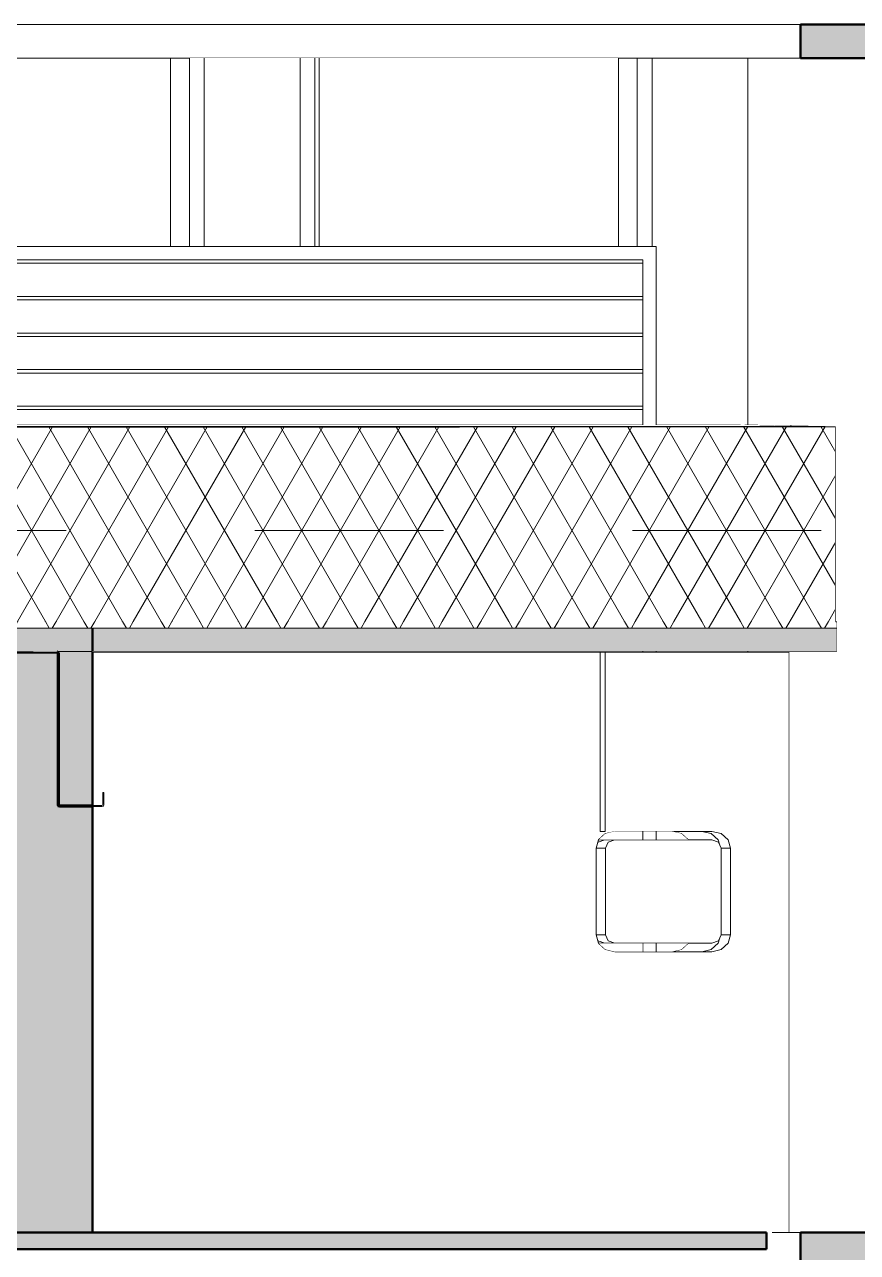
# Model space of a CAD drawing. Header units: millimetres. Extents: x -46169 to 153589, y -86316 to 18123.
# Drawn here: x 111425 to 112670, y -71850 to -70013 of the extents above; entities that cross this region are included whole.
import ezdxf

# ---------------------------------------------------------------- set-up
doc = ezdxf.new("R2010")
doc.units = ezdxf.units.MM
doc.header["$MEASUREMENT"] = 0
for name, pattern in [('Dashed', [2822.222233, 1411.111116, -1411.111116]), ('Hidden Line', [55, 45, -10]), ('Wipeout_Contour', [1000, 0, -1000])]:
    doc.linetypes.add(name, pattern=pattern)
for name, color, linetype, lineweight, true_color in [('0_Pen_No__105', 7, 'Continuous', 15, 0xa6a6a6), ('A-20-M_Roof_Pen_No__53', 7, 'Continuous', 35, 0x444444), ('New_A-20-M_Ceiling_Pen_No__107', 7, 'Continuous', 15, 0xa6a6a6), ('New_A-20-M_Ceiling_Pen_No__27', 7, 'Continuous', 50, 0x2a2a2a), ('New_A-20-M_Ceiling_Pen_No__29', 7, 'Continuous', 50, 0x2a2a2a), ('New_A-20-M_Roof_Pen_No__147', 7, 'Continuous', 0, 0x606060), ('New_A-20-M_Roof_Pen_No__149', 7, 'Continuous', 0, 0x2a2a2a), ('New_A-20-M_Roof_Pen_No__81', 7, 'Continuous', 20, 0x6a6a6a), ('New_A-25-M_Curtain_Wall_Pen_No__144', 7, 'Continuous', 0, 0xc8c8c8), ('New_A-25-M_Curtain_Wall_Pen_No__165', 7, 'Continuous', 0, 0x006060), ('New_A-25-M_Curtain_Wall_Pen_No__27', 7, 'Continuous', 50, 0x2a2a2a)]:
    doc.layers.add(name, color=color, linetype=linetype, lineweight=lineweight, true_color=true_color)
for name, color, linetype in [('A-20-M_Roof', 7, 'Continuous'), ('A-25-M_Wall_Int', 7, 'Continuous'), ('A-35-M_FFE_Sanitary', 7, 'Continuous'), ('New_A-20-M_Ceiling', 7, 'Continuous'), ('New_A-20-M_Roof', 7, 'Continuous'), ('New_A-25-M_Curtain_Wall', 7, 'Continuous'), ('New_A-25-M_Wall_Int', 7, 'Continuous')]:
    doc.layers.add(name, color=color, linetype=linetype)
for name, color, linetype, lineweight in [('A-20-M_Roof_Pen_No__85', 8, 'Continuous', 20), ('A-20-M_Roof_Pen_No__93', 8, 'Continuous', 13), ('A-25-M_Wall_Int_Pen_No__87', 8, 'Continuous', 20), ('A-35-M_FFE_Sanitary_Pen_No__87', 8, 'Continuous', 20), ('A-35-M_FFE_Sanitary_Pen_No__92', 8, 'Continuous', 13), ('New_A-20-M_Ceiling_Pen_No__87', 8, 'Continuous', 20), ('New_A-20-M_Ceiling_Pen_No__89', 8, 'Continuous', 20), ('New_A-20-M_Roof_Pen_No__193', 7, 'Continuous', 18), ('New_A-20-M_Roof_Pen_No__195', 7, 'Continuous', 35), ('New_A-20-M_Roof_Pen_No__4', 7, 'Continuous', 20), ('New_A-20-M_Roof_Pen_No__85', 8, 'Continuous', 20), ('New_A-25-M_Curtain_Wall_Pen_No__1', 7, 'Continuous', 13), ('New_A-25-M_Curtain_Wall_Pen_No__4', 7, 'Continuous', 20), ('New_A-25-M_Wall_Int_Pen_No__87', 8, 'Continuous', 20)]:
    doc.layers.add(name, color=color, linetype=linetype, lineweight=lineweight)
pattern_1 = [(60, (95125.177, -82919.756), (-43.30127, 25), []), (120, (95125.177, -82919.756), (43.30127, 25), [])]

# ---------------------------------------------------------------- blocks, each defined once
blk = doc.blocks.new('Section Elem_1_1', base_point=(95125.2, -82919.8))
at = {"layer": 'New_A-25-M_Wall_Int_Pen_No__87', "linetype": 'Continuous'}
blk.add_line((112568.5, -71819.8), (112568.5, -70951.7), dxfattribs=at)
at = {"color": 254, "linetype": 'Wipeout_Contour', "lineweight": 0, "ltscale": 2777034.626756697}
blk.add_wipeout([(111438.3, -70951.7), (111438.3, -70952.3), (111473.2, -70952.3), (111474.3, -70952.7), (111474.7, -70953.8), (111474.7, -71179.8), (111475.6, -71181.9), (111477.7, -71182.8), (111540.7, -71182.8), (111542.9, -71181.9), (111543.7, -71179.8), (111543.7, -71161.8), (111542.2, -71161.8), (111542.2, -71179.8), (111541.8, -71180.8), (111540.7, -71181.3), (111477.7, -71181.3), (111476.7, -71180.8), (111476.2, -71179.8), (111476.2, -70953.8), (111475.4, -70951.7)], dxfattribs=at).dxf.layer = 'New_A-25-M_Wall_Int'
at = {"color": 254, "linetype": 'Wipeout_Contour', "lineweight": 0, "ltscale": 531596.075662}
blk.add_wipeout([(112285.8, -70951.7), (112285.8, -71219.8), (112293.4, -71219.8), (112293.4, -70951.7)], dxfattribs=at).dxf.layer = 'New_A-25-M_Wall_Int'
at = {"color": 254, "linetype": 'Wipeout_Contour', "lineweight": 0, "ltscale": 532065.997542}
blk.add_wipeout([(112279.7, -71244.8), (112279.7, -71374.8), (112293.7, -71374.8), (112293.7, -71244.8)], dxfattribs=at).dxf.layer = 'New_A-25-M_Wall_Int'
at = {"layer": 'New_A-25-M_Wall_Int_Pen_No__87', "linetype": 'Continuous'}
for p, q in [((111438.3, -70951.7), (111438.3, -70952.3)), ((111438.3, -70951.7), (111475.4, -70951.7)), ((112285.8, -70951.7), (111526.5, -70951.7)), ((112293.4, -70951.7), (112285.8, -70951.7)), ((112285.8, -71219.8), (112285.8, -70951.7)), ((112568.5, -70951.7), (112293.4, -70951.7)), ((112293.4, -71219.8), (112293.4, -70951.7)), ((111542.2, -71179.8), (111542.2, -71161.8)), ((111542.2, -71161.8), (111543.7, -71161.8)), ((111543.7, -71161.8), (111543.7, -71179.8)), ((111526.5, -71181.3), (111540.7, -71181.3)), ((111526.5, -71182.8), (111540.7, -71182.8)), ((111540.7, -71181.3), (111541.8, -71180.8)), ((111542.9, -71181.9), (111540.7, -71182.8)), ((111541.8, -71180.8), (111542.2, -71179.8)), ((111543.7, -71179.8), (111542.9, -71181.9)), ((112285.8, -71219.8), (112293.4, -71219.8))]:
    blk.add_line(p, q, dxfattribs=at)
at = {"color": 254, "linetype": 'Wipeout_Contour', "lineweight": 0, "ltscale": 398920.536904}
blk.add_wipeout([(112281.5, -71238.7), (112282.8, -71235.9), (112282.4, -71235.9)], dxfattribs=at).dxf.layer = 'New_A-25-M_Wall_Int'
at = {"color": 254, "linetype": 'Wipeout_Contour', "lineweight": 0, "ltscale": 399155.622886}
blk.add_wipeout([(112281.5, -71380.8), (112282.4, -71383.6), (112282.8, -71383.6)], dxfattribs=at).dxf.layer = 'New_A-25-M_Wall_Int'
at = {"color": 254, "linetype": 'Wipeout_Contour', "lineweight": 0, "ltscale": 665271.661013}
blk.add_wipeout([(112279.7, -71374.8), (112281.5, -71380.8), (112282.8, -71383.6), (112297.8, -71383.6), (112293.7, -71374.8)], dxfattribs=at).dxf.layer = 'New_A-25-M_Wall_Int'
at = {"color": 254, "linetype": 'Wipeout_Contour', "lineweight": 0, "ltscale": 1597146.270236155}
blk.add_wipeout([(112293.7, -71244.8), (112293.7, -71374.8), (112297.8, -71383.6), (112307.7, -71387.3), (112452.9, -71387.3), (112462.8, -71383.6), (112466.9, -71374.8), (112466.9, -71244.8), (112462.8, -71235.9), (112452.9, -71232.3), (112307.7, -71232.3), (112297.8, -71235.9)], dxfattribs=at).dxf.layer = 'New_A-25-M_Wall_Int'
at = {"color": 254, "linetype": 'Wipeout_Contour', "lineweight": 0, "ltscale": 664897.533357}
blk.add_wipeout([(112279.7, -71244.8), (112293.7, -71244.8), (112297.8, -71235.9), (112282.8, -71235.9), (112281.5, -71238.7)], dxfattribs=at).dxf.layer = 'New_A-25-M_Wall_Int'
at = {"color": 254, "linetype": 'Wipeout_Contour', "lineweight": 0, "ltscale": 532491.538343}
blk.add_wipeout([(112452.9, -71232.3), (112462.8, -71235.9), (112464.1, -71238.7), (112462.2, -71232.3)], dxfattribs=at).dxf.layer = 'New_A-25-M_Wall_Int'
at = {"color": 254, "linetype": 'Wipeout_Contour', "lineweight": 0, "ltscale": 532224.375599}
blk.add_wipeout([(112282.4, -71383.6), (112283.5, -71387.3), (112292.7, -71387.3), (112282.8, -71383.6)], dxfattribs=at).dxf.layer = 'New_A-25-M_Wall_Int'
at = {"color": 254, "linetype": 'Wipeout_Contour', "lineweight": 0, "ltscale": 532713.906147}
blk.add_wipeout([(112407, -71396.4), (112393.1, -71399.8), (112438, -71399.8), (112451.9, -71396.4)], dxfattribs=at).dxf.layer = 'New_A-25-M_Wall_Int'
at = {"color": 254, "linetype": 'Wipeout_Contour', "lineweight": 0, "ltscale": 531899.844358}
blk.add_wipeout([(112283.5, -71232.3), (112282.4, -71235.9), (112282.8, -71235.9), (112292.7, -71232.3)], dxfattribs=at).dxf.layer = 'New_A-25-M_Wall_Int'
at = {"color": 254, "linetype": 'Wipeout_Contour', "lineweight": 0, "ltscale": 532389.679754}
blk.add_wipeout([(112407, -71223.1), (112417.3, -71232.3), (112462.2, -71232.3), (112451.9, -71223.1)], dxfattribs=at).dxf.layer = 'New_A-25-M_Wall_Int'
at = {"color": 254, "linetype": 'Wipeout_Contour', "lineweight": 0, "ltscale": 532257.083763}
blk.add_wipeout([(112297.8, -71383.6), (112282.8, -71383.6), (112292.7, -71387.3), (112307.7, -71387.3)], dxfattribs=at).dxf.layer = 'New_A-25-M_Wall_Int'
at = {"color": 254, "linetype": 'Wipeout_Contour', "lineweight": 0, "ltscale": 532741.352936}
blk.add_wipeout([(112417.3, -71387.3), (112407, -71396.4), (112451.9, -71396.4), (112462.2, -71387.3)], dxfattribs=at).dxf.layer = 'New_A-25-M_Wall_Int'
at = {"layer": 'New_A-25-M_Wall_Int_Pen_No__87', "linetype": 'Continuous'}
for p, q in [((112279.7, -71374.8), (112293.7, -71374.8)), ((112283.5, -71387.3), (112279.7, -71374.8)), ((112282.8, -71383.6), (112281.5, -71380.8)), ((112292.7, -71387.3), (112282.8, -71383.6)), ((112297.8, -71383.6), (112293.7, -71374.8)), ((112307.7, -71387.3), (112297.8, -71383.6)), ((112283.5, -71387.3), (112292.7, -71387.3)), ((112293.7, -71396.4), (112283.5, -71387.3)), ((112292.7, -71387.3), (112307.7, -71387.3)), ((112307.7, -71399.8), (112293.7, -71396.4)), ((112393.1, -71399.8), (112407, -71396.4)), ((112407, -71396.4), (112417.3, -71387.3))]:
    blk.add_line(p, q, dxfattribs=at)
at = {"color": 254, "linetype": 'Wipeout_Contour', "lineweight": 0, "ltscale": 532335.424537}
blk.add_wipeout([(112438, -71219.8), (112393.1, -71219.8), (112407, -71223.1), (112451.9, -71223.1)], dxfattribs=at).dxf.layer = 'New_A-25-M_Wall_Int'
at = {"color": 254, "linetype": 'Wipeout_Contour', "lineweight": 0, "ltscale": 531932.572363}
blk.add_wipeout([(112307.7, -71232.3), (112292.7, -71232.3), (112282.8, -71235.9), (112297.8, -71235.9)], dxfattribs=at).dxf.layer = 'New_A-25-M_Wall_Int'
at = {"color": 254, "linetype": 'Wipeout_Contour', "lineweight": 0, "ltscale": 532813.209047}
blk.add_wipeout([(112452.9, -71387.3), (112462.2, -71387.3), (112464.1, -71380.8), (112462.8, -71383.6)], dxfattribs=at).dxf.layer = 'New_A-25-M_Wall_Int'
at = {"layer": 'New_A-25-M_Wall_Int_Pen_No__87', "linetype": 'Continuous'}
for p, q in [((112293.7, -71223.1), (112307.7, -71219.8)), ((112407, -71223.1), (112393.1, -71219.8)), ((112279.7, -71244.8), (112283.5, -71232.3)), ((112281.5, -71238.7), (112282.8, -71235.9)), ((112282.8, -71235.9), (112292.7, -71232.3)), ((112283.5, -71232.3), (112293.7, -71223.1)), ((112283.5, -71232.3), (112292.7, -71232.3)), ((112292.7, -71232.3), (112307.7, -71232.3)), ((112293.7, -71244.8), (112297.8, -71235.9)), ((112297.8, -71235.9), (112307.7, -71232.3)), ((112417.3, -71232.3), (112407, -71223.1)), ((112279.7, -71244.8), (112293.7, -71244.8)), ((112279.7, -71374.8), (112279.7, -71244.8)), ((112293.7, -71374.8), (112293.7, -71244.8))]:
    blk.add_line(p, q, dxfattribs=at)
at = {"color": 254, "linetype": 'Wipeout_Contour', "lineweight": 0, "ltscale": 532814.965579}
blk.add_wipeout([(112452.9, -71399.8), (112466.9, -71396.4), (112451.9, -71396.4), (112438, -71399.8)], dxfattribs=at).dxf.layer = 'New_A-25-M_Wall_Int'
at = {"color": 254, "linetype": 'Wipeout_Contour', "lineweight": 0, "ltscale": 532842.418031}
blk.add_wipeout([(112466.9, -71396.4), (112477.1, -71387.3), (112462.2, -71387.3), (112451.9, -71396.4)], dxfattribs=at).dxf.layer = 'New_A-25-M_Wall_Int'
at = {"layer": 'New_A-25-M_Wall_Int_Pen_No__87', "linetype": 'Continuous'}
for p, q in [((112452.9, -71387.3), (112307.7, -71387.3)), ((112452.9, -71399.8), (112307.7, -71399.8)), ((112451.9, -71396.4), (112438, -71399.8))]:
    blk.add_line(p, q, dxfattribs=at)
at = {"color": 254, "linetype": 'Wipeout_Contour', "lineweight": 0, "ltscale": 666048.254916}
blk.add_wipeout([(112464.1, -71380.8), (112462.2, -71387.3), (112477.1, -71387.3), (112480.9, -71374.8), (112466.9, -71374.8)], dxfattribs=at).dxf.layer = 'New_A-25-M_Wall_Int'
at = {"layer": 'New_A-25-M_Wall_Int_Pen_No__87', "linetype": 'Continuous'}
for p, q in [((112462.2, -71387.3), (112451.9, -71396.4)), ((112466.9, -71396.4), (112452.9, -71399.8)), ((112477.1, -71387.3), (112466.9, -71396.4))]:
    blk.add_line(p, q, dxfattribs=at)
at = {"color": 254, "linetype": 'Wipeout_Contour', "lineweight": 0, "ltscale": 532698.180953}
blk.add_wipeout([(112466.9, -71244.8), (112466.9, -71374.8), (112480.9, -71374.8), (112480.9, -71244.8)], dxfattribs=at).dxf.layer = 'New_A-25-M_Wall_Int'
at = {"layer": 'New_A-25-M_Wall_Int_Pen_No__87', "linetype": 'Continuous'}
for p, q in [((112462.8, -71383.6), (112452.9, -71387.3)), ((112464.1, -71380.8), (112462.2, -71387.3)), ((112466.9, -71374.8), (112462.8, -71383.6)), ((112480.9, -71374.8), (112466.9, -71374.8)), ((112480.9, -71374.8), (112477.1, -71387.3))]:
    blk.add_line(p, q, dxfattribs=at)
at = {"color": 254, "linetype": 'Wipeout_Contour', "lineweight": 0, "ltscale": 665666.934926}
blk.add_wipeout([(112462.2, -71232.3), (112464.1, -71238.7), (112466.9, -71244.8), (112480.9, -71244.8), (112477.1, -71232.3)], dxfattribs=at).dxf.layer = 'New_A-25-M_Wall_Int'
at = {"layer": 'New_A-25-M_Wall_Int_Pen_No__87', "linetype": 'Continuous'}
for p, q in [((112466.9, -71244.8), (112466.9, -71374.8)), ((112480.9, -71244.8), (112466.9, -71244.8)), ((112480.9, -71244.8), (112480.9, -71374.8))]:
    blk.add_line(p, q, dxfattribs=at)
at = {"color": 254, "linetype": 'Wipeout_Contour', "lineweight": 0, "ltscale": 532490.811603}
blk.add_wipeout([(112477.1, -71232.3), (112466.9, -71223.1), (112451.9, -71223.1), (112462.2, -71232.3)], dxfattribs=at).dxf.layer = 'New_A-25-M_Wall_Int'
at = {"layer": 'New_A-25-M_Wall_Int_Pen_No__87', "linetype": 'Continuous'}
for p, q in [((112462.8, -71235.9), (112466.9, -71244.8)), ((112477.1, -71232.3), (112480.9, -71244.8))]:
    blk.add_line(p, q, dxfattribs=at)
at = {"color": 254, "linetype": 'Wipeout_Contour', "lineweight": 0, "ltscale": 532436.555816}
blk.add_wipeout([(112466.9, -71223.1), (112452.9, -71219.8), (112438, -71219.8), (112451.9, -71223.1)], dxfattribs=at).dxf.layer = 'New_A-25-M_Wall_Int'
at = {"layer": 'New_A-25-M_Wall_Int_Pen_No__87', "linetype": 'Continuous'}
for p, q in [((112307.7, -71219.8), (112452.9, -71219.8)), ((112438, -71219.8), (112451.9, -71223.1)), ((112452.9, -71219.8), (112466.9, -71223.1)), ((112307.7, -71232.3), (112452.9, -71232.3)), ((112451.9, -71223.1), (112462.2, -71232.3)), ((112452.9, -71232.3), (112462.8, -71235.9)), ((112462.2, -71232.3), (112464.1, -71238.7)), ((112466.9, -71223.1), (112477.1, -71232.3))]:
    blk.add_line(p, q, dxfattribs=at)
blk = doc.blocks.new('Section Elem_5_1', base_point=(95125.2, -82919.8))
at = {"layer": 'New_A-20-M_Ceiling_Pen_No__29', "linetype": 'Continuous'}
for p, q in [((111526.5, -71819.8), (111412, -71819.8)), ((112534.5, -71819.8), (111526.5, -71819.8)), ((112534.5, -71819.8), (112534.5, -71844.8))]:
    blk.add_line(p, q, dxfattribs=at)
at = {"color": 254, "linetype": 'Wipeout_Contour', "lineweight": 0, "ltscale": 530134.953494}
blk.add_wipeout([(111357, -71844.8), (111401.3, -71844.8), (111401.3, -71819.8), (111357, -71819.8)], dxfattribs=at).dxf.layer = 'New_A-20-M_Ceiling'
at = {"layer": 'New_A-20-M_Ceiling_Pen_No__107', "linetype": 'Continuous'}
blk.add_hatch(color=256, dxfattribs=at).paths.add_polyline_path([(111401.3, -71844.8), (112534.5, -71844.8), (112534.5, -71819.8), (111401.3, -71819.8)])
at = {"layer": 'New_A-20-M_Ceiling_Pen_No__29', "linetype": 'Continuous'}
for p, q in [((111401.3, -71819.8), (111401.3, -71844.8)), ((111412, -71819.8), (111401.3, -71819.8)), ((112534.5, -71844.8), (111401.3, -71844.8))]:
    blk.add_line(p, q, dxfattribs=at)
at = {"layer": 'New_A-20-M_Ceiling_Pen_No__89', "linetype": 'Continuous'}
for p, q in [((111357, -71819.8), (111401.3, -71819.8)), ((111357, -71844.8), (111357, -71819.8)), ((111357, -71844.8), (111401.3, -71844.8))]:
    blk.add_line(p, q, dxfattribs=at)
blk = doc.blocks.new('Section Elem_6_1', base_point=(95125.2, -82919.8))
at = {"layer": 'New_A-20-M_Ceiling_Pen_No__27', "linetype": 'Continuous'}
for p, q in [((111526.5, -70899.9), (111412, -70899.9)), ((111526.5, -70899.9), (111526.5, -71181.3)), ((111473.2, -70950.8), (111475.4, -70951.6)), ((111526.5, -71182.8), (111526.5, -71819.8))]:
    blk.add_line(p, q, dxfattribs=at)
at = {"layer": 'New_A-20-M_Ceiling_Pen_No__27', "linetype": 'Continuous', "flags": 128}
for points in [[(111474.3, -70952.7), (111474.7, -70953.8), (111474.7, -71179.8), (111475.6, -71181.9)], [(111475.4, -70951.6), (111476.2, -70953.8), (111476.2, -71179.8), (111476.7, -71180.8)], [(111475.6, -71181.9), (111477.7, -71182.8), (111526.5, -71182.8)], [(111476.7, -71180.8), (111477.7, -71181.3), (111526.5, -71181.3)]]:
    blk.add_lwpolyline(points, dxfattribs=at)
at = {"color": 254, "linetype": 'Wipeout_Contour', "lineweight": 0, "ltscale": 1585878.047878593}
blk.add_wipeout([(111382.7, -71819.8), (111412, -71819.8), (111412, -70952.3), (111404.2, -70952.3), (111403.2, -70952.7), (111402.7, -70953.8), (111402.7, -70969.8), (111401.2, -70969.8), (111401.2, -70953.8), (111402.1, -70951.6), (111404.2, -70950.8), (111382.7, -70950.8)], dxfattribs=at).dxf.layer = 'New_A-20-M_Ceiling'
at = {"color": 254, "linetype": 'Wipeout_Contour', "lineweight": 0, "ltscale": 793165.671186}
blk.add_wipeout([(111315.8, -70950.8), (111315.8, -70951.7), (111367.6, -70951.7), (111367.6, -71819.8), (111382.7, -71819.8), (111382.7, -70950.8)], dxfattribs=at).dxf.layer = 'New_A-20-M_Ceiling'
at = {"color": 254, "linetype": 'Wipeout_Contour', "lineweight": 0, "ltscale": 1320866.885184771}
blk.add_wipeout([(111438.3, -70952.3), (111438.3, -70950.8), (111404.2, -70950.8), (111402.1, -70951.6), (111401.2, -70953.8), (111401.2, -70969.8), (111402.7, -70969.8), (111402.7, -70953.8), (111403.2, -70952.7), (111404.2, -70952.3)], dxfattribs=at).dxf.layer = 'New_A-20-M_Ceiling'
at = {"layer": 'New_A-20-M_Ceiling_Pen_No__107', "linetype": 'Continuous', "lineweight": 0, "true_color": 0x535353}
for points in [[(111526.5, -70899.9), (111412, -70899.9), (111412, -70950.8), (111473.2, -70950.8), (111475.4, -70951.6), (111476.2, -70953.8), (111476.2, -71179.8), (111476.7, -71180.8), (111477.7, -71181.3), (111526.5, -71181.3)], [(111526.5, -71819.8), (111526.5, -71182.8), (111477.7, -71182.8), (111475.6, -71181.9), (111474.7, -71179.8), (111474.7, -70953.8), (111474.3, -70952.7), (111473.2, -70952.3), (111412, -70952.3), (111412, -71819.8)]]:
    blk.add_hatch(color=251, dxfattribs=at).paths.add_polyline_path(points)
at = {"layer": 'New_A-20-M_Ceiling_Pen_No__27', "linetype": 'Continuous'}
for p, q in [((111412, -70899.9), (111412, -70950.8)), ((111412, -70952.3), (111412, -71819.8))]:
    blk.add_line(p, q, dxfattribs=at)
at = {"layer": 'New_A-20-M_Ceiling_Pen_No__27', "linetype": 'Continuous', "flags": 128}
blk.add_lwpolyline([(111474.3, -70952.7), (111473.2, -70952.3), (111412, -70952.3)], dxfattribs=at)
at = {"layer": 'New_A-20-M_Ceiling_Pen_No__87', "linetype": 'Continuous'}
for p, q in [((111315.8, -70951.7), (111315.8, -70950.8)), ((111401.2, -70953.8), (111402.1, -70951.6)), ((111401.2, -70969.8), (111401.2, -70953.8)), ((111402.1, -70951.6), (111404.2, -70950.8)), ((111403.2, -70952.7), (111402.7, -70953.8)), ((111402.7, -70953.8), (111402.7, -70969.8)), ((111404.2, -70952.3), (111403.2, -70952.7)), ((111412, -70952.3), (111404.2, -70952.3)), ((111438.3, -70950.8), (111438.3, -70951.7)), ((111402.7, -70969.8), (111401.2, -70969.8))]:
    blk.add_line(p, q, dxfattribs=at)
blk = doc.blocks.new('Section Elem_8_1', base_point=(95125.2, -82919.8))
at = {"layer": 'New_A-20-M_Roof_Pen_No__4', "linetype": 'Continuous'}
blk.add_line((112640, -70950.8), (111473.2, -70950.8), dxfattribs=at)
at = {"color": 254, "linetype": 'Wipeout_Contour', "lineweight": 0, "ltscale": 519600.910167}
blk.add_wipeout([(112640, -70905.8), (104996.2, -70905.8), (104996.2, -70915.8), (112640, -70915.8)], dxfattribs=at).dxf.layer = 'New_A-20-M_Roof'
at = {"layer": 'New_A-20-M_Roof_Pen_No__81', "linetype": 'Continuous', "lineweight": 0, "true_color": 0x353535}
blk.add_hatch(color=250, dxfattribs=at).paths.add_polyline_path([(104996.2, -70915.8), (104996.2, -70950.8), (112640, -70950.8), (112640, -70915.8)])
at = {"layer": 'New_A-20-M_Roof_Pen_No__85', "linetype": 'Continuous'}
h = blk.add_hatch(dxfattribs=at)
h.set_pattern_fill('Batt_Insulation_0001', color=256, style=0, pattern_type=2)
h.set_pattern_definition(pattern_1)
h.paths.add_polyline_path([(112640, -70905.8), (104996.2, -70905.8), (104996.2, -70915.8), (112640, -70915.8)])
at = {"layer": 'New_A-20-M_Roof_Pen_No__147', "linetype": 'Continuous'}
blk.add_line((112640, -70915.8), (112640, -70950.8), dxfattribs=at)
at = {"layer": 'New_A-20-M_Roof_Pen_No__149', "linetype": 'Continuous'}
blk.add_line((112640, -70915.8), (104996.2, -70915.8), dxfattribs=at)
at = {"layer": 'New_A-20-M_Roof_Pen_No__193', "linetype": 'Continuous'}
blk.add_line((112640, -70905.8), (112640, -70915.8), dxfattribs=at)
at = {"layer": 'New_A-20-M_Roof_Pen_No__195', "linetype": 'Hidden Line'}
blk.add_line((112640, -70905.8), (112638.1, -70905.8), dxfattribs=at)
blk = doc.blocks.new('Section Elem_9_1', base_point=(95125.2, -82919.8))
at = {"color": 254, "linetype": 'Wipeout_Contour', "lineweight": 0, "ltscale": 398215.059362}
blk.add_wipeout([(112479.4, -70610.8), (112075.5, -70614.8), (112638.1, -70613.9)], dxfattribs=at).dxf.layer = 'A-20-M_Roof'
at = {"color": 254, "linetype": 'Wipeout_Contour', "lineweight": 0, "ltscale": 928091.366889}
blk.add_wipeout([(112349.4, -70611.3), (111524.8, -70614.7), (112075.5, -70614.8), (112479.4, -70610.8), (112369.4, -70611.2), (112369.4, -70611.4), (112349.4, -70611.4)], dxfattribs=at).dxf.layer = 'A-20-M_Roof'
at = {"color": 254, "linetype": 'Wipeout_Contour', "lineweight": 0, "ltscale": 789448.324311}
blk.add_wipeout([(112349.4, -70610.8), (109936.7, -70610.8), (109936.7, -70612.4), (110023.2, -70614.6), (111524.8, -70614.7), (112349.4, -70611.3)], dxfattribs=at).dxf.layer = 'A-20-M_Roof'
at = {"color": 254, "linetype": 'Wipeout_Contour', "lineweight": 0, "ltscale": 398232.782482}
blk.add_wipeout([(112369.4, -70610.8), (112369.4, -70611.2), (112479.4, -70610.8)], dxfattribs=at).dxf.layer = 'A-20-M_Roof'
at = {"color": 254, "linetype": 'Wipeout_Contour', "lineweight": 0, "ltscale": 792133.115348}
blk.add_wipeout([(112638.1, -70905.8), (112638.1, -70613.9), (112075.5, -70614.8), (111524.8, -70614.7), (110023.2, -70614.6), (110023.2, -70905.8)], dxfattribs=at).dxf.layer = 'A-20-M_Roof'
at = {"layer": 'A-20-M_Roof_Pen_No__85', "linetype": 'Continuous'}
h = blk.add_hatch(dxfattribs=at)
h.set_pattern_fill('Batt_Insulation_0001', color=256, style=0, pattern_type=2)
h.set_pattern_definition(pattern_1)
h.paths.add_polyline_path([(112638.1, -70905.8), (112638.1, -70613.9), (112075.5, -70614.8), (111524.8, -70614.7), (110023.2, -70614.6), (110023.2, -70905.8)])
at = {"layer": 'A-20-M_Roof_Pen_No__53', "linetype": 'Continuous'}
blk.add_line((112638.1, -70613.9), (112638.1, -70905.8), dxfattribs=at)
at = {"layer": 'A-20-M_Roof_Pen_No__53', "linetype": 'Continuous', "flags": 128}
blk.add_lwpolyline([(110023.2, -70614.6), (111524.8, -70614.7), (112075.5, -70614.8), (112638.1, -70613.9)], dxfattribs=at)
at = {"layer": 'A-20-M_Roof_Pen_No__93', "linetype": 'Continuous'}
for p, q in [((112349.4, -70610.8), (109936.7, -70610.8)), ((112479.4, -70610.8), (112369.4, -70610.8)), ((112638.1, -70613.9), (112479.4, -70610.8))]:
    blk.add_line(p, q, dxfattribs=at)
blk = doc.blocks.new('Section Elem_13_1', base_point=(95125.2, -82919.8))
at = {"layer": 'New_A-25-M_Curtain_Wall_Pen_No__1', "linetype": 'Continuous'}
blk.add_line((112800.1, -70062.8), (112800.1, -71819.8), dxfattribs=at)
at = {"color": 254, "linetype": 'Wipeout_Contour', "lineweight": 0, "ltscale": 1596694.959060049}
blk.add_wipeout([(112506.7, -70062.8), (112506.7, -70611.3), (112638.1, -70613.9), (112638.1, -70905.8), (112640, -70905.8), (112640, -70950.8), (112506.7, -70950.8), (112506.7, -70951.7), (112568.5, -70951.7), (112568.5, -71819.8), (112764.3, -71819.8), (112764.3, -70062.8)], dxfattribs=at).dxf.layer = 'New_A-25-M_Curtain_Wall'
at = {"layer": 'New_A-25-M_Curtain_Wall_Pen_No__165', "linetype": 'Continuous', "lineweight": 0, "true_color": 0x001818}
blk.add_hatch(color=168, dxfattribs=at).paths.add_polyline_path([(112764.3, -71834.8), (112800.1, -71834.8), (112800.1, -70047.8), (112764.3, -70047.8)])
at = {"layer": 'New_A-25-M_Curtain_Wall_Pen_No__1', "linetype": 'Continuous'}
blk.add_line((112764.3, -70062.8), (112764.3, -71819.8), dxfattribs=at)
blk = doc.blocks.new('Section Elem_20_1', base_point=(95125.2, -82919.8))
at = {"layer": 'New_A-25-M_Curtain_Wall_Pen_No__27', "linetype": 'Continuous'}
for p, q in [((112764.3, -71819.8), (112764.3, -71834.8)), ((112800.1, -71819.8), (112800.1, -71834.8)), ((112816.8, -71819.8), (112800.1, -71819.8)), ((112816.8, -71819.8), (112816.8, -71869.8)), ((112800.1, -71834.8), (112764.3, -71834.8)), ((112764.3, -71854.8), (112764.3, -71869.8)), ((112800.1, -71854.8), (112764.3, -71854.8)), ((112800.1, -71854.8), (112800.1, -71869.8)), ((112816.8, -71869.8), (112800.1, -71869.8))]:
    blk.add_line(p, q, dxfattribs=at)
at = {"color": 254, "linetype": 'Wipeout_Contour', "lineweight": 0, "ltscale": 534151.346343}
blk.add_wipeout([(112542.8, -71869.8), (112585.5, -71869.8), (112585.5, -71819.8), (112542.8, -71819.8)], dxfattribs=at).dxf.layer = 'New_A-25-M_Curtain_Wall'
at = {"layer": 'New_A-25-M_Curtain_Wall_Pen_No__144', "linetype": 'Continuous'}
blk.add_hatch(color=256, dxfattribs=at).paths.add_polyline_path([(112764.3, -71854.8), (112800.1, -71854.8), (112800.1, -71869.8), (112816.8, -71869.8), (112816.8, -71819.8), (112800.1, -71819.8), (112800.1, -71834.8), (112764.3, -71834.8), (112764.3, -71819.8), (112585.5, -71819.8), (112585.5, -71869.8), (112764.3, -71869.8)])
at = {"layer": 'New_A-25-M_Curtain_Wall_Pen_No__27', "linetype": 'Continuous'}
for p, q in [((112585.5, -71819.8), (112585.5, -71869.8)), ((112764.3, -71819.8), (112585.5, -71819.8)), ((112764.3, -71869.8), (112585.5, -71869.8))]:
    blk.add_line(p, q, dxfattribs=at)
at = {"layer": 'New_A-25-M_Curtain_Wall_Pen_No__4', "linetype": 'Continuous'}
for p, q in [((112542.8, -71819.8), (112585.5, -71819.8)), ((112542.8, -71869.8), (112585.5, -71869.8))]:
    blk.add_line(p, q, dxfattribs=at)
blk = doc.blocks.new('Section Elem_21_1', base_point=(95125.2, -82919.8))
at = {"color": 254, "linetype": 'Wipeout_Contour', "lineweight": 0, "ltscale": 529930.239217}
blk.add_wipeout([(112341.2, -70062.8), (112341.2, -70344.8), (112363.5, -70344.8), (112363.5, -70062.8)], dxfattribs=at).dxf.layer = 'New_A-25-M_Curtain_Wall'
at = {"color": 254, "linetype": 'Wipeout_Contour', "lineweight": 0, "ltscale": 800834.904166}
blk.add_wipeout([(112800.1, -70062.8), (112800.1, -71819.8), (112816.8, -71819.8), (112816.8, -71844.8), (112982.7, -71844.8), (112982.7, -70062.8)], dxfattribs=at).dxf.layer = 'New_A-25-M_Curtain_Wall'
at = {"color": 254, "linetype": 'Wipeout_Contour', "lineweight": 0, "ltscale": 531810.289356}
blk.add_wipeout([(112506.7, -70950.8), (112369.4, -70950.8), (112369.4, -70951.7), (112506.7, -70951.7)], dxfattribs=at).dxf.layer = 'New_A-25-M_Curtain_Wall'
at = {"color": 254, "linetype": 'Wipeout_Contour', "lineweight": 0, "ltscale": 665297.921341}
blk.add_wipeout([(112369.4, -71219.8), (112369.4, -71232.3), (112417.3, -71232.3), (112407, -71223.1), (112393.1, -71219.8)], dxfattribs=at).dxf.layer = 'New_A-25-M_Curtain_Wall'
at = {"color": 254, "linetype": 'Wipeout_Contour', "lineweight": 0, "ltscale": 665749.962161}
blk.add_wipeout([(112369.4, -71399.8), (112393.1, -71399.8), (112407, -71396.4), (112417.3, -71387.3), (112369.4, -71387.3)], dxfattribs=at).dxf.layer = 'New_A-25-M_Curtain_Wall'
at = {"layer": 'New_A-25-M_Curtain_Wall_Pen_No__4', "linetype": 'Continuous'}
for p, q in [((112341.2, -70344.8), (112341.2, -70062.8)), ((112982.7, -71844.8), (112982.7, -70062.8)), ((112506.7, -70950.8), (112506.7, -70951.7))]:
    blk.add_line(p, q, dxfattribs=at)
at = {"color": 254, "linetype": 'Wipeout_Contour', "lineweight": 0, "ltscale": 928444.32906}
blk.add_wipeout([(112506.7, -70062.8), (112363.5, -70062.8), (112363.5, -70344.8), (112369.4, -70344.8), (112369.4, -70610.8), (112479.4, -70610.8), (112506.7, -70611.3)], dxfattribs=at).dxf.layer = 'New_A-25-M_Curtain_Wall'
at = {"layer": 'New_A-25-M_Curtain_Wall_Pen_No__4', "linetype": 'Continuous'}
for p, q in [((112363.5, -70344.8), (112363.5, -70062.8)), ((112506.7, -70062.8), (112506.7, -70611.3))]:
    blk.add_line(p, q, dxfattribs=at)
blk = doc.blocks.new('Section Elem_22_1', base_point=(95125.2, -82919.8))
at = {"color": 254, "linetype": 'Wipeout_Contour', "lineweight": 0, "ltscale": 528442.971706}
blk.add_wipeout([(111682.7, -70012.8), (111682.7, -70062.8), (112352.3, -70062.8), (112352.3, -70012.8)], dxfattribs=at).dxf.layer = 'New_A-25-M_Curtain_Wall'
at = {"layer": 'New_A-25-M_Curtain_Wall_Pen_No__4', "linetype": 'Continuous'}
for p, q in [((111682.7, -70012.8), (112352.3, -70012.8)), ((111682.7, -70062.8), (112352.3, -70062.8))]:
    blk.add_line(p, q, dxfattribs=at)
blk = doc.blocks.new('Section Elem_23_1', base_point=(95125.2, -82919.8))
at = {"layer": 'New_A-25-M_Curtain_Wall_Pen_No__27', "linetype": 'Continuous'}
for p, q in [((112816.8, -70012.8), (112816.8, -70062.8)), ((112764.3, -70047.8), (112764.3, -70062.8)), ((112800.1, -70047.8), (112764.3, -70047.8)), ((112800.1, -70047.8), (112800.1, -70062.8)), ((112816.8, -70062.8), (112800.1, -70062.8))]:
    blk.add_line(p, q, dxfattribs=at)
at = {"color": 254, "linetype": 'Wipeout_Contour', "lineweight": 0, "ltscale": 529974.30069}
blk.add_wipeout([(112585.5, -70012.8), (112352.3, -70012.8), (112352.3, -70062.8), (112585.5, -70062.8)], dxfattribs=at).dxf.layer = 'New_A-25-M_Curtain_Wall'
at = {"layer": 'New_A-25-M_Curtain_Wall_Pen_No__144', "linetype": 'Continuous'}
blk.add_hatch(color=256, dxfattribs=at).paths.add_polyline_path([(112764.3, -70047.8), (112800.1, -70047.8), (112800.1, -70062.8), (112816.8, -70062.8), (112816.8, -70012.8), (112585.5, -70012.8), (112585.5, -70062.8), (112764.3, -70062.8)])
at = {"layer": 'New_A-25-M_Curtain_Wall_Pen_No__27', "linetype": 'Continuous'}
for p, q in [((112585.5, -70012.8), (112585.5, -70062.8)), ((112816.8, -70012.8), (112585.5, -70012.8)), ((112764.3, -70062.8), (112585.5, -70062.8))]:
    blk.add_line(p, q, dxfattribs=at)
at = {"layer": 'New_A-25-M_Curtain_Wall_Pen_No__4', "linetype": 'Continuous'}
for p, q in [((112352.3, -70012.8), (112585.5, -70012.8)), ((112352.3, -70062.8), (112585.5, -70062.8))]:
    blk.add_line(p, q, dxfattribs=at)
blk = doc.blocks.new('Section Elem_24_1', base_point=(95125.2, -82919.8))
at = {"color": 254, "linetype": 'Wipeout_Contour', "lineweight": 0, "ltscale": 525395.12077}
blk.add_wipeout([(111002, -70062.8), (111002, -70344.8), (111024.3, -70344.8), (111024.3, -70062.8)], dxfattribs=at).dxf.layer = 'New_A-25-M_Curtain_Wall'
at = {"color": 254, "linetype": 'Wipeout_Contour', "lineweight": 0, "ltscale": 525954.082499}
blk.add_wipeout([(111189.4, -70062.8), (111167.5, -70062.8), (111167.5, -70344.8), (111189.4, -70344.8)], dxfattribs=at).dxf.layer = 'New_A-25-M_Curtain_Wall'
at = {"layer": 'New_A-25-M_Curtain_Wall_Pen_No__4', "linetype": 'Continuous'}
blk.add_line((111002, -70344.8), (111002, -70062.8), dxfattribs=at)
at = {"color": 254, "linetype": 'Wipeout_Contour', "lineweight": 0, "ltscale": 525674.916119}
blk.add_wipeout([(111167.5, -70062.8), (111024.3, -70062.8), (111024.3, -70344.8), (111167.5, -70344.8)], dxfattribs=at).dxf.layer = 'New_A-25-M_Curtain_Wall'
at = {"color": 254, "linetype": 'Wipeout_Contour', "lineweight": 0, "ltscale": 526002.506475}
blk.add_wipeout([(111196.1, -70062.8), (111189.4, -70062.8), (111189.4, -70344.8), (111196.1, -70344.8)], dxfattribs=at).dxf.layer = 'New_A-25-M_Curtain_Wall'
at = {"layer": 'New_A-25-M_Curtain_Wall_Pen_No__4', "linetype": 'Continuous'}
for p, q in [((111024.3, -70344.8), (111024.3, -70062.8)), ((111167.5, -70062.8), (111167.5, -70344.8))]:
    blk.add_line(p, q, dxfattribs=at)
at = {"color": 254, "linetype": 'Wipeout_Contour', "lineweight": 0, "ltscale": 526770.916921}
blk.add_wipeout([(111643.5, -70062.8), (111196.1, -70062.8), (111196.1, -70344.8), (111643.5, -70344.8)], dxfattribs=at).dxf.layer = 'New_A-25-M_Curtain_Wall'
at = {"layer": 'New_A-25-M_Curtain_Wall_Pen_No__4', "linetype": 'Continuous'}
for p, q in [((111189.4, -70062.8), (111189.4, -70344.8)), ((111196.1, -70344.8), (111196.1, -70062.8)), ((111643.5, -70344.8), (111643.5, -70062.8))]:
    blk.add_line(p, q, dxfattribs=at)
blk = doc.blocks.new('Section Elem_25_1', base_point=(95125.2, -82919.8))
at = {"color": 254, "linetype": 'Wipeout_Contour', "lineweight": 0, "ltscale": 526173.894109}
blk.add_wipeout([(111013.2, -70062.8), (111682.7, -70062.8), (111682.7, -70012.8), (111013.2, -70012.8)], dxfattribs=at).dxf.layer = 'New_A-25-M_Curtain_Wall'
at = {"layer": 'New_A-25-M_Curtain_Wall_Pen_No__4', "linetype": 'Continuous'}
for p, q in [((111013.2, -70012.8), (111682.7, -70012.8)), ((111013.2, -70062.8), (111682.7, -70062.8))]:
    blk.add_line(p, q, dxfattribs=at)
blk = doc.blocks.new('Section Elem_26_1', base_point=(95125.2, -82919.8))
at = {"color": 254, "linetype": 'Wipeout_Contour', "lineweight": 0, "ltscale": 527660.754792}
blk.add_wipeout([(111671.6, -70062.8), (111671.6, -70344.8), (111693.9, -70344.8), (111693.9, -70062.8)], dxfattribs=at).dxf.layer = 'New_A-25-M_Curtain_Wall'
at = {"color": 254, "linetype": 'Wipeout_Contour', "lineweight": 0, "ltscale": 528220.67163}
blk.add_wipeout([(111837.1, -70344.8), (111859, -70344.8), (111859, -70062.8), (111837.1, -70062.8)], dxfattribs=at).dxf.layer = 'New_A-25-M_Curtain_Wall'
at = {"layer": 'New_A-25-M_Curtain_Wall_Pen_No__4', "linetype": 'Continuous'}
blk.add_line((111671.6, -70344.8), (111671.6, -70062.8), dxfattribs=at)
at = {"color": 254, "linetype": 'Wipeout_Contour', "lineweight": 0, "ltscale": 527941.028225}
blk.add_wipeout([(111837.1, -70062.8), (111693.9, -70062.8), (111693.9, -70344.8), (111837.1, -70344.8)], dxfattribs=at).dxf.layer = 'New_A-25-M_Curtain_Wall'
at = {"color": 254, "linetype": 'Wipeout_Contour', "lineweight": 0, "ltscale": 528269.178125}
blk.add_wipeout([(111865.7, -70062.8), (111859, -70062.8), (111859, -70344.8), (111865.7, -70344.8)], dxfattribs=at).dxf.layer = 'New_A-25-M_Curtain_Wall'
at = {"layer": 'New_A-25-M_Curtain_Wall_Pen_No__4', "linetype": 'Continuous'}
for p, q in [((111693.9, -70344.8), (111693.9, -70062.8)), ((111837.1, -70062.8), (111837.1, -70344.8))]:
    blk.add_line(p, q, dxfattribs=at)
at = {"color": 254, "linetype": 'Wipeout_Contour', "lineweight": 0, "ltscale": 529038.892461}
blk.add_wipeout([(112313.1, -70062.8), (111865.7, -70062.8), (111865.7, -70344.8), (112313.1, -70344.8)], dxfattribs=at).dxf.layer = 'New_A-25-M_Curtain_Wall'
at = {"layer": 'New_A-25-M_Curtain_Wall_Pen_No__4', "linetype": 'Continuous'}
for p, q in [((111859, -70062.8), (111859, -70344.8)), ((111865.7, -70344.8), (111865.7, -70062.8)), ((112313.1, -70344.8), (112313.1, -70062.8))]:
    blk.add_line(p, q, dxfattribs=at)
blk = doc.blocks.new('Section Elem_41_1', base_point=(95125.2, -82919.8))
at = {"color": 254, "linetype": 'Wipeout_Contour', "lineweight": 0, "ltscale": 931890.972576}
blk.add_wipeout([(112349.4, -71387.3), (112349.4, -71399.8), (112366.2, -71399.8), (112369.3, -71399), (112369.3, -71399.8), (112369.4, -71399.8), (112369.4, -71387.3)], dxfattribs=at).dxf.layer = 'A-35-M_FFE_Sanitary'
at = {"layer": 'A-35-M_FFE_Sanitary_Pen_No__87', "linetype": 'Continuous'}
for p, q in [((112349.4, -71399.8), (112349.4, -71387.3)), ((112369.4, -71399.8), (112369.4, -71387.3))]:
    blk.add_line(p, q, dxfattribs=at)
blk = doc.blocks.new('Section Elem_42_1', base_point=(95125.2, -82919.8))
at = {"color": 254, "linetype": 'Wipeout_Contour', "lineweight": 0, "ltscale": 665435.304112}
blk.add_wipeout([(112349.4, -71387.3), (112283.5, -71387.3), (112293.7, -71396.4), (112307.7, -71399.8), (112349.4, -71399.8)], dxfattribs=at).dxf.layer = 'A-35-M_FFE_Sanitary'
blk = doc.blocks.new('Section Elem_43_1', base_point=(95125.2, -82919.8))
at = {"color": 254, "linetype": 'Wipeout_Contour', "lineweight": 0, "ltscale": 399111.178671}
blk.add_wipeout([(112366.2, -71219.8), (112369.3, -71220.5), (112369.3, -71219.8)], dxfattribs=at).dxf.layer = 'A-25-M_Wall_Int'
at = {"color": 254, "linetype": 'Wipeout_Contour', "lineweight": 0, "ltscale": 399400.237947}
blk.add_wipeout([(112369.3, -71399.8), (112369.3, -71399), (112366.2, -71399.8)], dxfattribs=at).dxf.layer = 'A-25-M_Wall_Int'
at = {"layer": 'A-25-M_Wall_Int_Pen_No__87', "linetype": 'Continuous'}
for p, q in [((112369.3, -71219.8), (112369.3, -71220.5)), ((112369.3, -71399.8), (112369.3, -71399))]:
    blk.add_line(p, q, dxfattribs=at)
blk = doc.blocks.new('Section Elem_45_1', base_point=(95125.2, -82919.8))
at = {"color": 254, "linetype": 'Wipeout_Contour', "lineweight": 0, "ltscale": 526190.160075}
blk.add_wipeout([(109936.7, -70364.8), (109936.7, -70369.9), (112349.4, -70369.9), (112349.4, -70364.8)], dxfattribs=at).dxf.layer = 'A-35-M_FFE_Sanitary'
at = {"color": 254, "linetype": 'Wipeout_Contour', "lineweight": 0, "ltscale": 526307.346977}
blk.add_wipeout([(109936.7, -70419.5), (109936.7, -70424.7), (112349.4, -70424.7), (112349.4, -70419.5)], dxfattribs=at).dxf.layer = 'A-35-M_FFE_Sanitary'
at = {"color": 254, "linetype": 'Wipeout_Contour', "lineweight": 0, "ltscale": 526424.59896}
blk.add_wipeout([(109936.7, -70474.3), (109936.7, -70479.4), (112349.4, -70479.4), (112349.4, -70474.3)], dxfattribs=at).dxf.layer = 'A-35-M_FFE_Sanitary'
at = {"color": 254, "linetype": 'Wipeout_Contour', "lineweight": 0, "ltscale": 526541.915842}
blk.add_wipeout([(109936.7, -70529), (109936.7, -70534.2), (112349.4, -70534.2), (112349.4, -70529)], dxfattribs=at).dxf.layer = 'A-35-M_FFE_Sanitary'
at = {"color": 254, "linetype": 'Wipeout_Contour', "lineweight": 0, "ltscale": 526659.297711}
blk.add_wipeout([(109936.7, -70583.8), (109936.7, -70588.9), (112349.4, -70588.9), (112349.4, -70583.8)], dxfattribs=at).dxf.layer = 'A-35-M_FFE_Sanitary'
at = {"color": 254, "linetype": 'Wipeout_Contour', "lineweight": 0, "ltscale": 660632.950401}
blk.add_wipeout([(111473.2, -70950.8), (111438.3, -70950.8), (111438.3, -70951.7), (111475.4, -70951.7), (111475.4, -70951.6)], dxfattribs=at).dxf.layer = 'A-35-M_FFE_Sanitary'
at = {"color": 254, "linetype": 'Wipeout_Contour', "lineweight": 0, "ltscale": 530120.478685}
blk.add_wipeout([(111526.5, -70950.8), (111526.5, -70951.7), (112349.4, -70951.7), (112349.4, -70950.8)], dxfattribs=at).dxf.layer = 'A-35-M_FFE_Sanitary'
at = {"color": 254, "linetype": 'Wipeout_Contour', "lineweight": 0, "ltscale": 664983.050645}
blk.add_wipeout([(112283.5, -71232.3), (112349.4, -71232.3), (112349.4, -71219.8), (112307.7, -71219.8), (112293.7, -71223.1)], dxfattribs=at).dxf.layer = 'A-35-M_FFE_Sanitary'
at = {"color": 254, "linetype": 'Wipeout_Contour', "lineweight": 0, "ltscale": 526688.25249}
blk.add_wipeout([(109936.7, -70610.8), (112349.4, -70610.8), (112349.4, -70588.9), (109936.7, -70588.9)], dxfattribs=at).dxf.layer = 'A-35-M_FFE_Sanitary'
at = {"color": 254, "linetype": 'Wipeout_Contour', "lineweight": 0, "ltscale": 526600.605409}
blk.add_wipeout([(112349.4, -70534.2), (109936.7, -70534.2), (109936.7, -70583.8), (112349.4, -70583.8)], dxfattribs=at).dxf.layer = 'A-35-M_FFE_Sanitary'
at = {"layer": 'A-35-M_FFE_Sanitary_Pen_No__92', "linetype": 'Continuous'}
for p, q in [((109936.7, -70583.8), (112349.4, -70583.8)), ((112349.4, -70588.9), (109936.7, -70588.9))]:
    blk.add_line(p, q, dxfattribs=at)
at = {"color": 254, "linetype": 'Wipeout_Contour', "lineweight": 0, "ltscale": 526483.256022}
blk.add_wipeout([(109936.7, -70529), (112349.4, -70529), (112349.4, -70479.4), (109936.7, -70479.4)], dxfattribs=at).dxf.layer = 'A-35-M_FFE_Sanitary'
at = {"layer": 'A-35-M_FFE_Sanitary_Pen_No__92', "linetype": 'Continuous'}
for p, q in [((109936.7, -70529), (112349.4, -70529)), ((112349.4, -70534.2), (109936.7, -70534.2))]:
    blk.add_line(p, q, dxfattribs=at)
at = {"color": 254, "linetype": 'Wipeout_Contour', "lineweight": 0, "ltscale": 526365.971588}
blk.add_wipeout([(109936.7, -70474.3), (112349.4, -70474.3), (112349.4, -70424.7), (109936.7, -70424.7)], dxfattribs=at).dxf.layer = 'A-35-M_FFE_Sanitary'
at = {"layer": 'A-35-M_FFE_Sanitary_Pen_No__92', "linetype": 'Continuous'}
for p, q in [((109936.7, -70474.3), (112349.4, -70474.3)), ((112349.4, -70479.4), (109936.7, -70479.4))]:
    blk.add_line(p, q, dxfattribs=at)
at = {"color": 254, "linetype": 'Wipeout_Contour', "lineweight": 0, "ltscale": 526248.752152}
blk.add_wipeout([(109936.7, -70419.5), (112349.4, -70419.5), (112349.4, -70369.9), (109936.7, -70369.9)], dxfattribs=at).dxf.layer = 'A-35-M_FFE_Sanitary'
at = {"layer": 'A-35-M_FFE_Sanitary_Pen_No__92', "linetype": 'Continuous'}
for p, q in [((112349.4, -70369.9), (109936.7, -70369.9)), ((109936.7, -70419.5), (112349.4, -70419.5)), ((112349.4, -70424.7), (109936.7, -70424.7))]:
    blk.add_line(p, q, dxfattribs=at)
blk = doc.blocks.new('Section Elem_46_1', base_point=(95125.2, -82919.8))
at = {"color": 254, "linetype": 'Wipeout_Contour', "lineweight": 0, "ltscale": 530547.061188}
blk.add_wipeout([(112349.4, -70611.4), (112369.4, -70611.4), (112369.4, -70344.8), (112349.4, -70364.8)], dxfattribs=at).dxf.layer = 'A-35-M_FFE_Sanitary'
at = {"color": 254, "linetype": 'Wipeout_Contour', "lineweight": 0, "ltscale": 531544.254389}
blk.add_wipeout([(112349.4, -70951.7), (112369.4, -70951.7), (112369.4, -70950.8), (112349.4, -70950.8)], dxfattribs=at).dxf.layer = 'A-35-M_FFE_Sanitary'
at = {"color": 254, "linetype": 'Wipeout_Contour', "lineweight": 0, "ltscale": 931241.887555}
blk.add_wipeout([(112349.4, -71219.8), (112349.4, -71232.3), (112369.4, -71232.3), (112369.4, -71219.8), (112369.3, -71219.8), (112369.3, -71220.5), (112366.2, -71219.8)], dxfattribs=at).dxf.layer = 'A-35-M_FFE_Sanitary'
at = {"layer": 'A-35-M_FFE_Sanitary_Pen_No__87', "linetype": 'Continuous'}
for p, q in [((112369.4, -70611.4), (112369.4, -70344.8)), ((112349.4, -70611.4), (112349.4, -70364.8)), ((112349.4, -70951.7), (112349.4, -70950.8)), ((112369.4, -70951.7), (112369.4, -70950.8)), ((112349.4, -71232.3), (112349.4, -71219.8)), ((112369.4, -71232.3), (112369.4, -71219.8))]:
    blk.add_line(p, q, dxfattribs=at)
blk = doc.blocks.new('Section Elem_48_1', base_point=(95125.2, -82919.8))
at = {"color": 254, "linetype": 'Wipeout_Contour', "lineweight": 0, "ltscale": 526180.200838}
blk.add_wipeout([(112369.4, -70344.8), (109936.7, -70344.8), (109936.7, -70364.8), (112349.4, -70364.8)], dxfattribs=at).dxf.layer = 'A-35-M_FFE_Sanitary'
at = {"layer": 'A-35-M_FFE_Sanitary_Pen_No__87', "linetype": 'Continuous'}
for p, q in [((112369.4, -70344.8), (109936.7, -70344.8)), ((112349.4, -70364.8), (109936.7, -70364.8))]:
    blk.add_line(p, q, dxfattribs=at)
blk = doc.blocks.new('A06 Atria & End Elevation_STORY_MARKER', base_point=(95125.2, -82919.8))
at = {"layer": '0_Pen_No__105', "linetype": 'Dashed', "ltscale": 0.2}
blk.add_line((104996.2, -70769.8), (113817.9, -70769.8), dxfattribs=at)

msp = doc.modelspace()

# ---------------------------------------------------------------- block references
at = {"layer": 'New_A-25-M_Curtain_Wall'}
msp.add_blockref('Section Elem_24_1', (95125.2, -82919.8), dxfattribs=at)
at = {"layer": 'New_A-25-M_Wall_Int'}
msp.add_blockref('Section Elem_1_1', (95125.2, -82919.8), dxfattribs=at)

# ---------------------------------------------------------------- next in the draw order: block references
at = {"layer": 'New_A-20-M_Ceiling'}
msp.add_blockref('Section Elem_5_1', (95125.2, -82919.8), dxfattribs=at)

# ---------------------------------------------------------------- next in the draw order: block references
msp.add_blockref('Section Elem_6_1', (95125.2, -82919.8), dxfattribs=at)

# ---------------------------------------------------------------- next in the draw order: block references
at = {"layer": 'New_A-20-M_Roof'}
msp.add_blockref('Section Elem_8_1', (95125.2, -82919.8), dxfattribs=at)

# ---------------------------------------------------------------- next in the draw order: block references
at = {"layer": 'A-20-M_Roof'}
msp.add_blockref('Section Elem_9_1', (95125.2, -82919.8), dxfattribs=at)

# ---------------------------------------------------------------- next in the draw order: block references
at = {"layer": 'New_A-25-M_Curtain_Wall'}
msp.add_blockref('Section Elem_13_1', (95125.2, -82919.8), dxfattribs=at)

# ---------------------------------------------------------------- next in the draw order: block references
msp.add_blockref('Section Elem_20_1', (95125.2, -82919.8), dxfattribs=at)

# ---------------------------------------------------------------- next in the draw order: block references
msp.add_blockref('Section Elem_21_1', (95125.2, -82919.8), dxfattribs=at)

# ---------------------------------------------------------------- next in the draw order: block references
at = {"layer": 'A-35-M_FFE_Sanitary'}
for name in ['Section Elem_45_1', 'Section Elem_41_1']:
    msp.add_blockref(name, (95125.2, -82919.8), dxfattribs=at)
at = {"layer": 'New_A-25-M_Curtain_Wall'}
msp.add_blockref('Section Elem_22_1', (95125.2, -82919.8), dxfattribs=at)

# ---------------------------------------------------------------- next in the draw order: block references
at = {"layer": 'A-25-M_Wall_Int'}
msp.add_blockref('Section Elem_43_1', (95125.2, -82919.8), dxfattribs=at)
at = {"layer": 'A-35-M_FFE_Sanitary'}
msp.add_blockref('Section Elem_42_1', (95125.2, -82919.8), dxfattribs=at)
at = {"layer": 'New_A-25-M_Curtain_Wall'}
for name in ['Section Elem_25_1', 'Section Elem_23_1']:
    msp.add_blockref(name, (95125.2, -82919.8), dxfattribs=at)

# ---------------------------------------------------------------- next in the draw order: block references
at = {"layer": 'A-35-M_FFE_Sanitary'}
msp.add_blockref('Section Elem_46_1', (95125.2, -82919.8), dxfattribs=at)
at = {"layer": 'New_A-25-M_Curtain_Wall'}
msp.add_blockref('Section Elem_26_1', (95125.2, -82919.8), dxfattribs=at)

# ---------------------------------------------------------------- next in the draw order: block references
at = {"layer": 'A-35-M_FFE_Sanitary'}
msp.add_blockref('Section Elem_48_1', (95125.2, -82919.8), dxfattribs=at)

# ---------------------------------------------------------------- next in the draw order: block references
at = {"linetype": 'Continuous', "lineweight": 0}
msp.add_blockref('A06 Atria & End Elevation_STORY_MARKER', (95125.2, -82919.8), dxfattribs=at)

doc.saveas('drawing.dxf')
